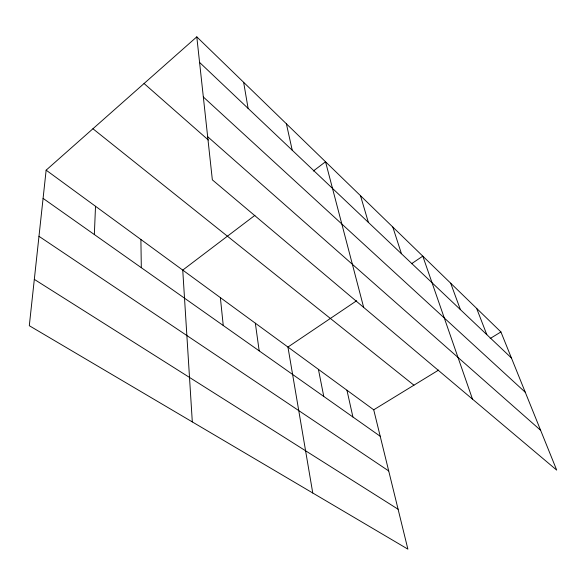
<?xml version="1.0" encoding="UTF-8"?>
<svg xmlns="http://www.w3.org/2000/svg" width="586" height="586" viewBox="0 0 586 586"><rect width="100%" height="100%" fill="white"/><g stroke="black" fill="none" stroke-linecap="round" stroke-linejoin="round"><path stroke-width="0.88" d="M94.346 234.554L95.518 206.279M46.14 170.16L29.3 325.706L407.878 549.141L373.721 409.804L46.14 170.16L196.793 36.859L500.92 331.94L556.7 470.118L212.352 179.851L196.793 36.859M254.917 215.333L182.744 270.095L192.311 421.913M313.298 171.039L325.523 161.765L363.664 307.394M356.662 300.728L287.946 347.051L312.763 493.009M411.519 263.744L422.792 256.133L472.492 399.132M373.721 409.804L438.621 370.074M490.167 338.525L500.92 331.94M34.318 279.375L398.099 509.241M38.976 236.305L388.716 470.954M43.086 198.383L380.211 436.262M92.932 128.759L413.936 385.192M144.061 83.512L208.345 140.025M207.656 136.685L540.622 430.292M203.335 96.99L525.276 392.268M199.57 62.402L511.432 357.98M476.645 308.39L486.812 334.65M450.663 283.177L460.413 309.628M392.818 227.053L401.439 253.731M360.493 195.687L368.367 222.387M346.949 390.217L352.911 416.998M286.386 123.785L292.224 150.214M318.418 369.341L323.772 396.444M243.644 82.318L248.105 108.403M255.342 323.201L259.18 350.86M220.365 297.615L223.251 325.508M140.896 239.476L141.314 267.699"/></g></svg>
